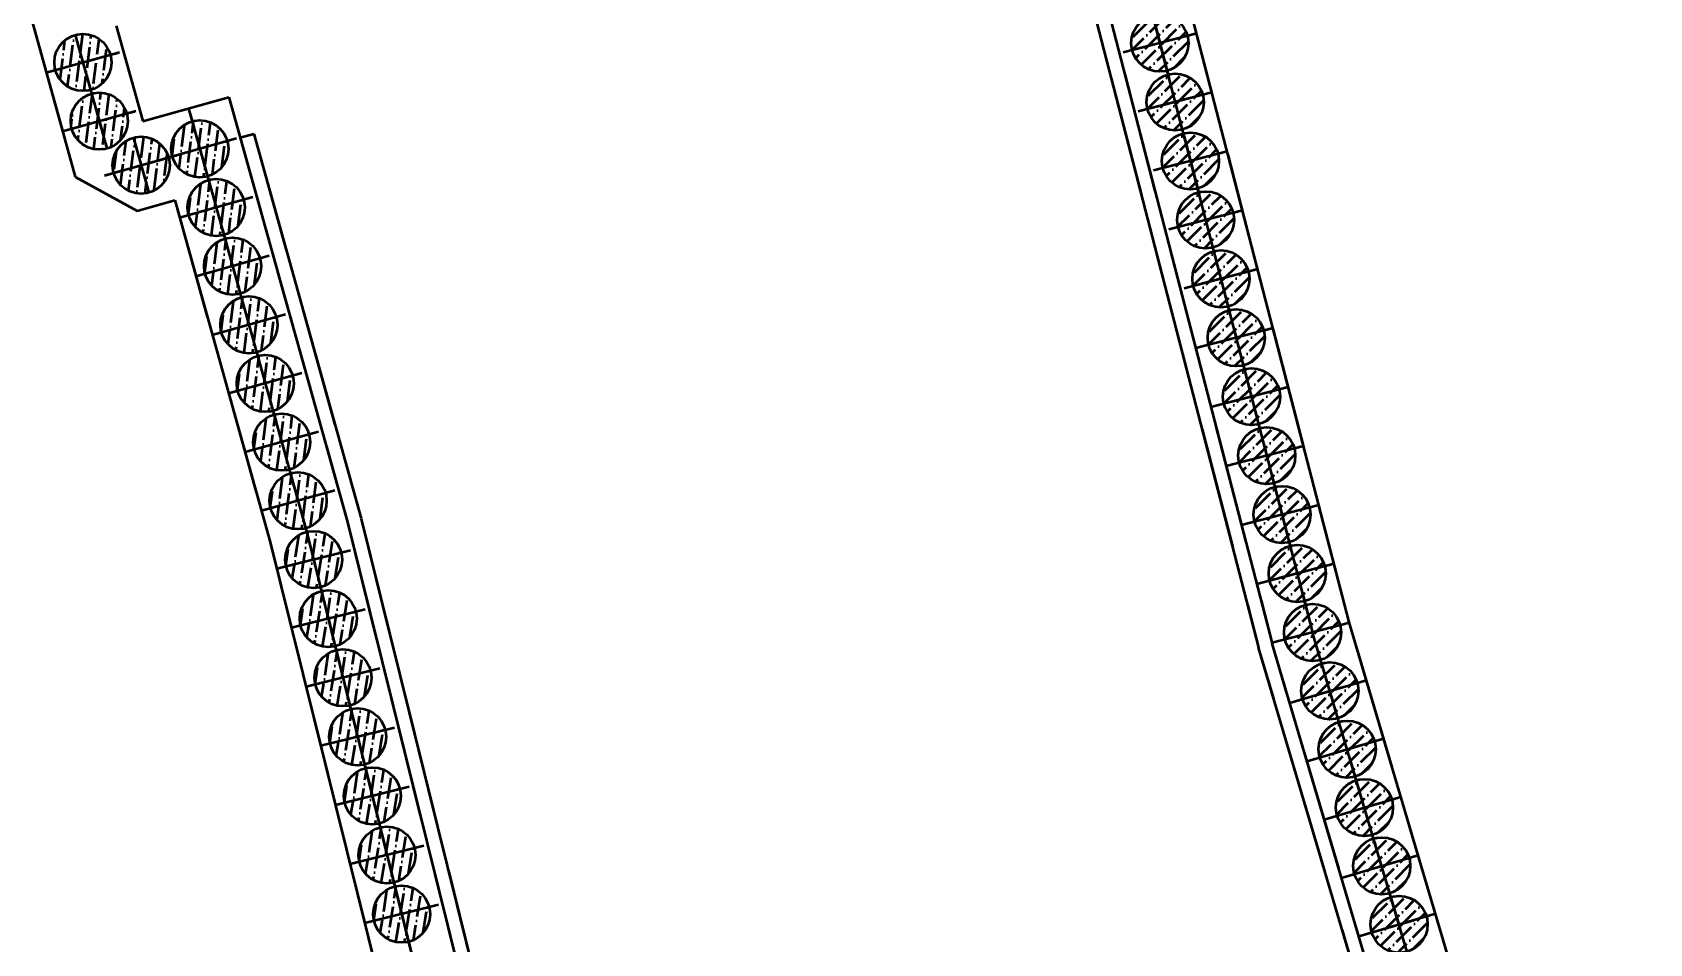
# Model space of a CAD drawing. Extents: x 9773 to 10136, y 10676 to 11757.
# Drawn here: x 10068.9 to 10111.39, y 10772.72 to 10796.67 of the extents above; entities that cross this region are included whole.
import ezdxf

# ---------------------------------------------------------------- set-up
doc = ezdxf.new("R2010")
doc.units = 0
for name, pattern in [('CONTI', [0]), ('DASHDOT', [1, 0.5, -0.25, 0, -0.25]), ('HIDDEN2', [4.7625, 3.175, -1.5875])]:
    doc.linetypes.add(name, pattern=pattern)
for name, color, linetype, lineweight in [('HATCH', 8, 'Continuous', 0), ('OSI', 3, 'DASHDOT', 9), ('SIZE', 142, 'Continuous', 9), ('ПС', 5, 'Continuous', 40)]:
    doc.layers.add(name, color=color, linetype=linetype, lineweight=lineweight)
doc.layers.add('HIDDEN', color=6, linetype='HIDDEN2')
doc.layers.add('PILE_HID', color=40, linetype='CONTI')
pattern_1 = [(82.7555354, (9001.10785, -4100.81545), (-0.171429573, 0.413859086), [0.555625, -0.111125, 0, -0.111125])]
pattern_2 = [(82.7555354, (9001.15791, -4100.99528), (-0.171429573, 0.413859086), [0.555625, -0.111125, 0, -0.111125])]
pattern_3 = [(82.7555354, (0.43008, -1.54111), (-0.171429573, 0.413859086), [0.555625, -0.111125, 0, -0.111125])]
pattern_4 = [(82.7555354, (0.86015, -3.08223), (-0.171429573, 0.413859086), [0.555625, -0.111125, 0, -0.111125])]
pattern_5 = [(82.7555354, (1.29023, -4.62334), (-0.171429573, 0.413859086), [0.555625, -0.111125, 0, -0.111125])]
pattern_6 = [(82.7555354, (1.7203, -6.16446), (-0.171429573, 0.413859086), [0.555625, -0.111125, 0, -0.111125])]
pattern_7 = [(82.7555354, (2.15038, -7.70557), (-0.171429573, 0.413859086), [0.555625, -0.111125, 0, -0.111125])]
pattern_8 = [(82.7555354, (2.58046, -9.24669), (-0.171429573, 0.413859086), [0.555625, -0.111125, 0, -0.111125])]
pattern_9 = [(81.1015422, (-304.35554, 284.4558), (-0.1594126778, 0.418634733), [0.555625, -0.111125, 0, -0.111125])]
pattern_10 = [(81.1015422, (-303.97012, 282.9029), (-0.1594126778, 0.418634733), [0.555625, -0.111125, 0, -0.111125])]
pattern_11 = [(81.1015422, (-303.5847, 281.35002), (-0.1594126778, 0.418634733), [0.555625, -0.111125, 0, -0.111125])]
pattern_12 = [(81.1015422, (-303.1993, 279.79714), (-0.1594126778, 0.418634733), [0.555625, -0.111125, 0, -0.111125])]
pattern_13 = [(81.1015422, (-302.81388, 278.24425), (-0.1594126778, 0.418634733), [0.555625, -0.111125, 0, -0.111125])]
pattern_14 = [(81.1015422, (-302.42846, 276.69136), (-0.1594126778, 0.418634733), [0.555625, -0.111125, 0, -0.111125])]
pattern_15 = [(81.1015422, (-302.04305, 275.13848), (-0.1594126778, 0.418634733), [0.555625, -0.111125, 0, -0.111125])]
pattern_16 = [(45, (119.37263, -325.2922), (0.1178658616, 0.4321748258), [0.555625, -0.111125, 0, -0.111125])]
pattern_17 = [(45, (118.97148, -323.7433), (0.1178658616, 0.4321748258), [0.555625, -0.111125, 0, -0.111125])]
pattern_18 = [(45, (118.57033, -322.1944), (0.1178658616, 0.4321748258), [0.555625, -0.111125, 0, -0.111125])]
pattern_19 = [(45, (118.16919, -320.6455), (0.1178658616, 0.4321748258), [0.555625, -0.111125, 0, -0.111125])]
pattern_20 = [(45, (117.76804, -319.0966), (0.1178658616, 0.4321748258), [0.555625, -0.111125, 0, -0.111125])]
pattern_21 = [(45, (119.77378, -326.84109), (0.1178658616, 0.4321748258), [0.555625, -0.111125, 0, -0.111125])]
pattern_22 = [(45, (120.17493, -328.38998), (0.1178658616, 0.4321748258), [0.555625, -0.111125, 0, -0.111125])]
pattern_23 = [(45, (120.57608, -329.93888), (0.1178658616, 0.4321748258), [0.555625, -0.111125, 0, -0.111125])]
pattern_24 = [(45, (120.97723, -331.48777), (0.1178658616, 0.4321748258), [0.555625, -0.111125, 0, -0.111125])]
pattern_25 = [(45, (121.37838, -333.03667), (0.1178658616, 0.4321748258), [0.555625, -0.111125, 0, -0.111125])]
pattern_26 = [(45, (121.77953, -334.58557), (0.1178658616, 0.4321748258), [0.555625, -0.111125, 0, -0.111125])]
pattern_27 = [(45, (122.23405, -336.1196), (0.1178658616, 0.4321748258), [0.555625, -0.111125, 0, -0.111125])]
pattern_28 = [(45, (122.68858, -337.65369), (0.1178658616, 0.4321748258), [0.555625, -0.111125, 0, -0.111125])]
pattern_29 = [(45, (123.14312, -339.18777), (0.1178658616, 0.4321748258), [0.555625, -0.111125, 0, -0.111125])]
pattern_30 = [(45, (123.59765, -340.72185), (0.1178658616, 0.4321748258), [0.555625, -0.111125, 0, -0.111125])]
pattern_31 = [(45, (124.05219, -342.25592), (0.1178658616, 0.4321748258), [0.555625, -0.111125, 0, -0.111125])]

# ---------------------------------------------------------------- blocks, each defined once
blk = doc.blocks.new('45245242')
at = {"layer": 'HATCH', "lineweight": 50}
h = blk.add_hatch(dxfattribs=at)
h.set_pattern_fill('ANSI36', color=5, scale=0.07)
h.set_pattern_definition(pattern_20)
h.paths.add_polyline_path([(10098.244, 10797.087, 0.306578), (10097.773, 10796.391, 0.095507), (10097.827, 10796.112), (10098.523, 10796.391)])
h.paths.add_polyline_path([(10098.244, 10797.087), (10098.523, 10796.391), (10099.219, 10796.67, 0.414214)])
h.paths.add_polyline_path([(10099.273, 10796.391, 0.095507), (10099.219, 10796.67), (10098.523, 10796.391), (10098.802, 10795.695, 0.306578)])
h.paths.add_polyline_path([(10098.523, 10796.391), (10097.827, 10796.112, 0.414214), (10098.802, 10795.695)])
h = blk.add_hatch(dxfattribs=at)
h.set_pattern_fill('ANSI36', color=5, scale=0.07, angle=37.7555)
h.set_pattern_definition(pattern_2)
h.paths.add_polyline_path([(10070.032, 10796.607, 0.306578), (10069.484, 10795.97, 0.095507), (10069.505, 10795.687), (10070.229, 10795.883)])
h.paths.add_polyline_path([(10070.032, 10796.607), (10070.229, 10795.883), (10070.952, 10796.08, 0.414214)])
h.paths.add_polyline_path([(10070.974, 10795.797, 0.095507), (10070.952, 10796.08), (10070.229, 10795.883), (10070.425, 10795.16, 0.306578)])
h.paths.add_polyline_path([(10070.229, 10795.883), (10069.505, 10795.687, 0.414214), (10070.425, 10795.16)])
h = blk.add_hatch(dxfattribs=at)
h.set_pattern_fill('ANSI36', color=5, scale=0.07)
h.set_pattern_definition(pattern_19)
h.paths.add_polyline_path([(10098.645, 10795.538, 0.306578), (10098.174, 10794.842, 0.095507), (10098.228, 10794.563), (10098.924, 10794.842)])
h.paths.add_polyline_path([(10098.645, 10795.538), (10098.924, 10794.842), (10099.62, 10795.121, 0.414214)])
h.paths.add_polyline_path([(10099.674, 10794.842, 0.095507), (10099.62, 10795.121), (10098.924, 10794.842), (10099.203, 10794.146, 0.306578)])
h.paths.add_polyline_path([(10098.924, 10794.842), (10098.228, 10794.563, 0.414214), (10099.203, 10794.146)])
h = blk.add_hatch(dxfattribs=at)
h.set_pattern_fill('ANSI36', color=5, scale=0.07, angle=37.7555)
h.set_pattern_definition(pattern_2)
h.paths.add_polyline_path([(10070.461, 10795.066, 0.306578), (10069.913, 10794.428, 0.095507), (10069.934, 10794.145), (10070.658, 10794.342)])
h.paths.add_polyline_path([(10070.461, 10795.066), (10070.658, 10794.342), (10071.382, 10794.539, 0.414214)])
h.paths.add_polyline_path([(10071.403, 10794.256, 0.095507), (10071.382, 10794.539), (10070.658, 10794.342), (10070.855, 10793.618, 0.306578)])
h.paths.add_polyline_path([(10070.658, 10794.342), (10069.934, 10794.145, 0.414214), (10070.855, 10793.618)])
h = blk.add_hatch(dxfattribs=at)
h.set_pattern_fill('ANSI36', color=5, scale=0.07, angle=37.7555354)
edge = h.paths.add_edge_path()
edge.add_arc((10073.301, 10793.611), 0.75, 0, 360)
h = blk.add_hatch(dxfattribs=at)
h.set_pattern_fill('ANSI36', color=5, scale=0.07, angle=37.7555)
h.set_pattern_definition([(82.7555354, (9001.10785, -4100.81545), (-0.171429573, 0.413859086), [0.555625, -0.111125, 0, -0.111125])])
h.paths.add_polyline_path([(10071.563, 10793.905, 0.306578), (10071.014, 10793.268, 0.095507), (10071.036, 10792.985), (10071.759, 10793.182)])
h.paths.add_polyline_path([(10071.563, 10793.905), (10071.759, 10793.182), (10072.483, 10793.378, 0.414214)])
h.paths.add_polyline_path([(10072.504, 10793.095, 0.095507), (10072.483, 10793.378), (10071.759, 10793.182), (10071.956, 10792.458, 0.306578)])
h.paths.add_polyline_path([(10071.759, 10793.182), (10071.036, 10792.985, 0.414214), (10071.956, 10792.458)])
h = blk.add_hatch(dxfattribs=at)
h.set_pattern_fill('ANSI36', color=5, scale=0.07, angle=37.7555)
h.set_pattern_definition(pattern_1)
h.paths.add_polyline_path([(10071.563, 10793.905, 0.306578), (10071.014, 10793.268, 0.095507), (10071.036, 10792.985), (10071.759, 10793.182)])
h.paths.add_polyline_path([(10071.563, 10793.905), (10071.759, 10793.182), (10072.483, 10793.378, 0.414214)])
h.paths.add_polyline_path([(10072.504, 10793.095, 0.095507), (10072.483, 10793.378), (10071.759, 10793.182), (10071.956, 10792.458, 0.306578)])
h.paths.add_polyline_path([(10071.759, 10793.182), (10071.036, 10792.985, 0.414214), (10071.956, 10792.458)])
h = blk.add_hatch(dxfattribs=at)
h.set_pattern_fill('ANSI36', color=5, scale=0.07)
h.set_pattern_definition(pattern_18)
h.paths.add_polyline_path([(10099.047, 10793.989, 0.306578), (10098.575, 10793.293, 0.095507), (10098.629, 10793.014), (10099.325, 10793.293)])
h.paths.add_polyline_path([(10099.047, 10793.989), (10099.325, 10793.293), (10100.022, 10793.572, 0.414214)])
h.paths.add_polyline_path([(10100.075, 10793.293, 0.095507), (10100.022, 10793.572), (10099.325, 10793.293), (10099.604, 10792.597, 0.306578)])
h.paths.add_polyline_path([(10099.325, 10793.293), (10098.629, 10793.014, 0.414214), (10099.604, 10792.597)])
h = blk.add_hatch(dxfattribs=at)
h.set_pattern_fill('ANSI36', color=5, scale=0.07, angle=37.7555)
h.set_pattern_definition(pattern_3)
edge = h.paths.add_edge_path()
edge.add_arc((10073.731, 10792.07), 0.75, 0, 360)
h = blk.add_hatch(dxfattribs=at)
h.set_pattern_fill('ANSI36', color=5, scale=0.07)
h.set_pattern_definition(pattern_17)
h.paths.add_polyline_path([(10099.448, 10792.44, 0.306578), (10098.976, 10791.744, 0.095507), (10099.03, 10791.465), (10099.726, 10791.744)])
h.paths.add_polyline_path([(10099.448, 10792.44), (10099.726, 10791.744), (10100.423, 10792.023, 0.414214)])
h.paths.add_polyline_path([(10100.476, 10791.744, 0.095507), (10100.423, 10792.023), (10099.726, 10791.744), (10100.005, 10791.048, 0.306578)])
h.paths.add_polyline_path([(10099.726, 10791.744), (10099.03, 10791.465, 0.414214), (10100.005, 10791.048)])
h = blk.add_hatch(dxfattribs=at)
h.set_pattern_fill('ANSI36', color=5, scale=0.07, angle=37.7555)
h.set_pattern_definition(pattern_4)
edge = h.paths.add_edge_path()
edge.add_arc((10074.161, 10790.528), 0.75, 0, 360)
h = blk.add_hatch(dxfattribs=at)
h.set_pattern_fill('ANSI36', color=5, scale=0.07)
h.set_pattern_definition(pattern_16)
h.paths.add_polyline_path([(10099.849, 10790.892, 0.306578), (10099.378, 10790.195, 0.095507), (10099.431, 10789.917), (10100.128, 10790.195)])
h.paths.add_polyline_path([(10099.849, 10790.892), (10100.128, 10790.195), (10100.824, 10790.474, 0.414214)])
h.paths.add_polyline_path([(10100.878, 10790.195, 0.095507), (10100.824, 10790.474), (10100.128, 10790.195), (10100.406, 10789.499, 0.306578)])
h.paths.add_polyline_path([(10100.128, 10790.195), (10099.431, 10789.917, 0.414214), (10100.406, 10789.499)])
h = blk.add_hatch(dxfattribs=at)
h.set_pattern_fill('ANSI36', color=5, scale=0.07, angle=37.7555)
h.set_pattern_definition(pattern_5)
edge = h.paths.add_edge_path()
edge.add_arc((10074.591, 10788.987), 0.75, 0, 360)
h = blk.add_hatch(dxfattribs=at)
h.set_pattern_fill('ANSI36', color=5, scale=0.07)
h.set_pattern_definition(pattern_21)
h.paths.add_polyline_path([(10100.25, 10789.343, 0.306578), (10099.779, 10788.646, 0.095507), (10099.833, 10788.368), (10100.529, 10788.646)])
h.paths.add_polyline_path([(10100.25, 10789.343), (10100.529, 10788.646), (10101.225, 10788.925, 0.414214)])
h.paths.add_polyline_path([(10101.279, 10788.646, 0.095507), (10101.225, 10788.925), (10100.529, 10788.646), (10100.808, 10787.95, 0.306578)])
h.paths.add_polyline_path([(10100.529, 10788.646), (10099.833, 10788.368, 0.414214), (10100.808, 10787.95)])
h = blk.add_hatch(dxfattribs=at)
h.set_pattern_fill('ANSI36', color=5, scale=0.07, angle=37.7555)
h.set_pattern_definition(pattern_6)
edge = h.paths.add_edge_path()
edge.add_arc((10075.021, 10787.446), 0.75, 0, 360)
h = blk.add_hatch(dxfattribs=at)
h.set_pattern_fill('ANSI36', color=5, scale=0.07)
h.set_pattern_definition(pattern_22)
h.paths.add_polyline_path([(10100.651, 10787.794, 0.306578), (10100.18, 10787.098, 0.095507), (10100.234, 10786.819), (10100.93, 10787.098)])
h.paths.add_polyline_path([(10100.651, 10787.794), (10100.93, 10787.098), (10101.626, 10787.376, 0.414214)])
h.paths.add_polyline_path([(10101.68, 10787.098, 0.095507), (10101.626, 10787.376), (10100.93, 10787.098), (10101.209, 10786.401, 0.306578)])
h.paths.add_polyline_path([(10100.93, 10787.098), (10100.234, 10786.819, 0.414214), (10101.209, 10786.401)])
h = blk.add_hatch(dxfattribs=at)
h.set_pattern_fill('ANSI36', color=5, scale=0.07, angle=37.7555)
h.set_pattern_definition(pattern_7)
edge = h.paths.add_edge_path()
edge.add_arc((10075.451, 10785.905), 0.75, 0, 360)
h = blk.add_hatch(dxfattribs=at)
h.set_pattern_fill('ANSI36', color=5, scale=0.07)
h.set_pattern_definition(pattern_23)
h.paths.add_polyline_path([(10101.052, 10786.245, 0.306578), (10100.581, 10785.549, 0.095507), (10100.635, 10785.27), (10101.331, 10785.549)])
h.paths.add_polyline_path([(10101.052, 10786.245), (10101.331, 10785.549), (10102.027, 10785.827, 0.414214)])
h.paths.add_polyline_path([(10102.081, 10785.549, 0.095507), (10102.027, 10785.827), (10101.331, 10785.549), (10101.61, 10784.852, 0.306578)])
h.paths.add_polyline_path([(10101.331, 10785.549), (10100.635, 10785.27, 0.414214), (10101.61, 10784.852)])
h = blk.add_hatch(dxfattribs=at)
h.set_pattern_fill('ANSI36', color=5, scale=0.07, angle=37.7555)
h.set_pattern_definition(pattern_8)
edge = h.paths.add_edge_path()
edge.add_arc((10075.881, 10784.364), 0.75, 0, 360)
h = blk.add_hatch(dxfattribs=at)
h.set_pattern_fill('ANSI36', color=5, scale=0.07)
h.set_pattern_definition(pattern_24)
h.paths.add_polyline_path([(10101.453, 10784.696, 0.306578), (10100.982, 10784, 0.095507), (10101.036, 10783.721), (10101.732, 10784)])
h.paths.add_polyline_path([(10101.453, 10784.696), (10101.732, 10784), (10102.428, 10784.279, 0.414214)])
h.paths.add_polyline_path([(10102.482, 10784, 0.095507), (10102.428, 10784.279), (10101.732, 10784), (10102.011, 10783.303, 0.306578)])
h.paths.add_polyline_path([(10101.732, 10784), (10101.036, 10783.721, 0.414214), (10102.011, 10783.303)])
h = blk.add_hatch(dxfattribs=at)
h.set_pattern_fill('ANSI36', color=5, scale=0.07, angle=36.1015)
h.set_pattern_definition(pattern_9)
edge = h.paths.add_edge_path()
edge.add_arc((10076.291, 10782.818), 0.75, 0, 360)
h = blk.add_hatch(dxfattribs=at)
h.set_pattern_fill('ANSI36', color=5, scale=0.07)
h.set_pattern_definition(pattern_25)
h.paths.add_polyline_path([(10101.855, 10783.147, 0.306578), (10101.383, 10782.451, 0.095507), (10101.437, 10782.172), (10102.133, 10782.451)])
h.paths.add_polyline_path([(10101.855, 10783.147), (10102.133, 10782.451), (10102.83, 10782.73, 0.414214)])
h.paths.add_polyline_path([(10102.883, 10782.451, 0.095507), (10102.83, 10782.73), (10102.133, 10782.451), (10102.412, 10781.755, 0.306578)])
h.paths.add_polyline_path([(10102.133, 10782.451), (10101.437, 10782.172, 0.414214), (10102.412, 10781.755)])
h = blk.add_hatch(dxfattribs=at)
h.set_pattern_fill('ANSI36', color=5, scale=0.07, angle=36.1015)
h.set_pattern_definition(pattern_10)
edge = h.paths.add_edge_path()
edge.add_arc((10076.676, 10781.265), 0.75, 0, 360)
h = blk.add_hatch(dxfattribs=at)
h.set_pattern_fill('ANSI36', color=5, scale=0.07)
h.set_pattern_definition(pattern_26)
h.paths.add_polyline_path([(10102.256, 10781.598, 0.306578), (10101.785, 10780.902, 0.095507), (10101.838, 10780.623), (10102.535, 10780.902)])
h.paths.add_polyline_path([(10102.256, 10781.598), (10102.535, 10780.902), (10103.231, 10781.181, 0.414214)])
h.paths.add_polyline_path([(10103.285, 10780.902, 0.095507), (10103.231, 10781.181), (10102.535, 10780.902), (10102.813, 10780.206, 0.306578)])
h.paths.add_polyline_path([(10102.535, 10780.902), (10101.838, 10780.623, 0.414214), (10102.813, 10780.206)])
h = blk.add_hatch(dxfattribs=at)
h.set_pattern_fill('ANSI36', color=5, scale=0.07, angle=36.1015)
h.set_pattern_definition(pattern_11)
edge = h.paths.add_edge_path()
edge.add_arc((10077.062, 10779.712), 0.75, 0, 360)
h = blk.add_hatch(dxfattribs=at)
h.set_pattern_fill('ANSI36', color=5, scale=0.07)
h.set_pattern_definition(pattern_27)
h.paths.add_polyline_path([(10102.71, 10780.064, 0.306578), (10102.239, 10779.368, 0.095507), (10102.293, 10779.089), (10102.989, 10779.368)])
h.paths.add_polyline_path([(10102.71, 10780.064), (10102.989, 10779.368), (10103.685, 10779.647, 0.414214)])
h.paths.add_polyline_path([(10103.739, 10779.368, 0.095507), (10103.685, 10779.647), (10102.989, 10779.368), (10103.268, 10778.672, 0.306578)])
h.paths.add_polyline_path([(10102.989, 10779.368), (10102.293, 10779.089, 0.414214), (10103.268, 10778.672)])
h = blk.add_hatch(dxfattribs=at)
h.set_pattern_fill('ANSI36', color=5, scale=0.07, angle=36.1015)
h.set_pattern_definition(pattern_12)
edge = h.paths.add_edge_path()
edge.add_arc((10077.447, 10778.159), 0.75, 0, 360)
h = blk.add_hatch(dxfattribs=at)
h.set_pattern_fill('ANSI36', color=5, scale=0.07)
h.set_pattern_definition(pattern_28)
h.paths.add_polyline_path([(10103.165, 10778.53, 0.306578), (10102.694, 10777.834, 0.095507), (10102.747, 10777.555), (10103.444, 10777.834)])
h.paths.add_polyline_path([(10103.165, 10778.53), (10103.444, 10777.834), (10104.14, 10778.113, 0.414214)])
h.paths.add_polyline_path([(10104.194, 10777.834, 0.095507), (10104.14, 10778.113), (10103.444, 10777.834), (10103.722, 10777.138, 0.306578)])
h.paths.add_polyline_path([(10103.444, 10777.834), (10102.747, 10777.555, 0.414214), (10103.722, 10777.138)])
h = blk.add_hatch(dxfattribs=at)
h.set_pattern_fill('ANSI36', color=5, scale=0.07, angle=36.1015)
h.set_pattern_definition(pattern_13)
edge = h.paths.add_edge_path()
edge.add_arc((10077.833, 10776.606), 0.75, 0, 360)
h = blk.add_hatch(dxfattribs=at)
h.set_pattern_fill('ANSI36', color=5, scale=0.07)
h.set_pattern_definition(pattern_29)
h.paths.add_polyline_path([(10103.619, 10776.996, 0.306578), (10103.148, 10776.3, 0.095507), (10103.202, 10776.021), (10103.898, 10776.3)])
h.paths.add_polyline_path([(10103.619, 10776.996), (10103.898, 10776.3), (10104.594, 10776.579, 0.414214)])
h.paths.add_polyline_path([(10104.648, 10776.3, 0.095507), (10104.594, 10776.579), (10103.898, 10776.3), (10104.177, 10775.603, 0.306578)])
h.paths.add_polyline_path([(10103.898, 10776.3), (10103.202, 10776.021, 0.414214), (10104.177, 10775.603)])
h = blk.add_hatch(dxfattribs=at)
h.set_pattern_fill('ANSI36', color=5, scale=0.07, angle=36.1015)
h.set_pattern_definition(pattern_14)
edge = h.paths.add_edge_path()
edge.add_arc((10078.218, 10775.053), 0.75, 0, 360)
h = blk.add_hatch(dxfattribs=at)
h.set_pattern_fill('ANSI36', color=5, scale=0.07)
h.set_pattern_definition(pattern_30)
h.paths.add_polyline_path([(10104.074, 10775.462, 0.306578), (10103.603, 10774.766, 0.095507), (10103.656, 10774.487), (10104.353, 10774.766)])
h.paths.add_polyline_path([(10104.074, 10775.462), (10104.353, 10774.766), (10105.049, 10775.044, 0.414214)])
h.paths.add_polyline_path([(10105.103, 10774.766, 0.095507), (10105.049, 10775.044), (10104.353, 10774.766), (10104.631, 10774.069, 0.306578)])
h.paths.add_polyline_path([(10104.353, 10774.766), (10103.656, 10774.487, 0.414214), (10104.631, 10774.069)])
h = blk.add_hatch(dxfattribs=at)
h.set_pattern_fill('ANSI36', color=5, scale=0.07, angle=36.1015)
h.set_pattern_definition(pattern_15)
edge = h.paths.add_edge_path()
edge.add_arc((10078.603, 10773.5), 0.75, 0, 360)
h = blk.add_hatch(dxfattribs=at)
h.set_pattern_fill('ANSI36', color=5, scale=0.07)
h.set_pattern_definition(pattern_31)
h.paths.add_polyline_path([(10104.528, 10773.928, 0.306578), (10104.057, 10773.232, 0.095507), (10104.111, 10772.953), (10104.807, 10773.232)])
h.paths.add_polyline_path([(10104.528, 10773.928), (10104.807, 10773.232), (10105.503, 10773.51, 0.414214)])
h.paths.add_polyline_path([(10105.557, 10773.232, 0.095507), (10105.503, 10773.51), (10104.807, 10773.232), (10105.086, 10772.535, 0.306578)])
h.paths.add_polyline_path([(10104.807, 10773.232), (10104.111, 10772.953, 0.414214), (10105.086, 10772.535)])
at = {"layer": 'HIDDEN', "color": 5, "lineweight": 50}
for p, q in [((10103.498, 10781.169), (10087.683, 10842.233)), ((10085.304, 10841.57), (10101.118, 10780.509)), ((10085.659, 10841.674), (10101.474, 10780.608)), ((10068.901, 10796.925), (10070.029, 10792.88)), ((10071.104, 10796.84), (10071.801, 10794.335)), ((10071.801, 10794.335), (10074.066, 10794.966)), ((10074.066, 10794.966), (10077.181, 10783.799)), ((10074.362, 10793.906), (10074.718, 10794.005)), ((10074.718, 10794.005), (10077.538, 10783.898)), ((10070.029, 10792.88), (10071.659, 10791.985)), ((10071.659, 10791.985), (10072.642, 10792.259)), ((10072.642, 10792.259), (10075.147, 10783.279)), ((10077.181, 10783.799), (10085.279, 10751.17)), ((10077.54, 10783.888), (10085.638, 10751.259)), ((10075.147, 10783.279), (10083.258, 10750.596)), ((10111.391, 10754.531), (10103.498, 10781.169)), ((10109.988, 10751.873), (10101.474, 10780.608)), ((10109.633, 10751.768), (10101.118, 10780.509))]:
    blk.add_line(p, q, dxfattribs=at)
at = {"layer": 'OSI', "color": 5, "lineweight": 50, "ltscale": 3}
for p, q in [((10086.723, 10841.951), (10102.535, 10780.902)), ((10099.491, 10796.642), (10097.555, 10796.14)), ((10099.491, 10796.642), (10097.555, 10796.14)), ((10099.892, 10795.093), (10097.956, 10794.591)), ((10100.293, 10793.544), (10098.357, 10793.042)), ((10100.695, 10791.995), (10098.758, 10791.493)), ((10101.096, 10790.446), (10099.16, 10789.945)), ((10101.497, 10788.897), (10099.465, 10788.371)), ((10101.898, 10787.348), (10099.866, 10786.822)), ((10102.299, 10785.799), (10100.267, 10785.273)), ((10102.7, 10784.25), (10100.668, 10783.724)), ((10103.101, 10782.702), (10101.069, 10782.175)), ((10103.503, 10781.153), (10101.47, 10780.626)), ((10111, 10752.33), (10102.535, 10780.902)), ((10101.934, 10779.055), (10103.948, 10779.652)), ((10102.389, 10777.521), (10104.402, 10778.118)), ((10102.843, 10775.987), (10104.857, 10776.584)), ((10103.298, 10774.453), (10105.311, 10775.05)), ((10103.753, 10772.919), (10105.766, 10773.516))]:
    blk.add_line(p, q, dxfattribs=at)
at = {"layer": 'OSI', "color": 5, "lineweight": 50}
for p, q in [((10070.027, 10796.606), (10070.859, 10793.619)), ((10069.265, 10795.615), (10071.192, 10796.152)), ((10069.694, 10794.074), (10071.621, 10794.61)), ((10073.006, 10794.67), (10073.502, 10792.888)), ((10071.558, 10793.904), (10071.961, 10792.459)), ((10070.796, 10792.913), (10072.723, 10793.45))]:
    blk.add_line(p, q, dxfattribs=at)
at = {"layer": 'OSI', "color": 5, "lineweight": 50, "ltscale": 10}
for p, q in [((10073.1, 10794.333), (10073.502, 10792.888)), ((10071.558, 10793.904), (10071.961, 10792.459)), ((10074.264, 10793.879), (10072.337, 10793.342)), ((10070.796, 10792.913), (10072.723, 10793.45)), ((10074.694, 10792.338), (10072.767, 10791.801)), ((10075.124, 10790.797), (10073.198, 10790.26)), ((10075.554, 10789.256), (10073.628, 10788.719)), ((10075.984, 10787.714), (10074.058, 10787.178)), ((10076.415, 10786.173), (10074.488, 10785.637)), ((10076.845, 10784.632), (10074.918, 10784.096)), ((10077.262, 10783.058), (10075.32, 10782.577)), ((10077.647, 10781.505), (10075.706, 10781.024)), ((10078.032, 10779.952), (10076.091, 10779.471)), ((10078.418, 10778.399), (10076.476, 10777.919)), ((10078.803, 10776.846), (10076.862, 10776.366)), ((10079.189, 10775.293), (10077.247, 10774.813)), ((10079.574, 10773.74), (10077.633, 10773.26))]:
    blk.add_line(p, q, dxfattribs=at)
at = {"layer": 'OSI', "color": 5, "lineweight": 50, "ltscale": 100}
blk.add_lwpolyline([(10073.301, 10793.611), (10076.115, 10783.526), (10084.221, 10750.866), (10095.96, 10713.318)], dxfattribs=at)
at = {"layer": 'OSI', "color": 5, "lineweight": 50}
blk.add_lwpolyline([(10073.301, 10793.611), (10076.115, 10783.526), (10084.221, 10750.866), (10095.96, 10713.318)], dxfattribs=at)
at = {"layer": 'PILE_HID', "color": 5, "lineweight": 50, "ltscale": 100}
for centre in [(10098.523, 10796.391), (10098.924, 10794.842), (10073.301, 10793.611), (10071.759, 10793.182), (10099.325, 10793.293), (10073.731, 10792.07), (10099.726, 10791.744), (10074.161, 10790.528), (10100.128, 10790.195), (10074.591, 10788.987), (10100.529, 10788.646), (10075.021, 10787.446), (10100.93, 10787.098), (10075.451, 10785.905), (10101.331, 10785.549), (10075.881, 10784.364), (10101.732, 10784), (10076.291, 10782.818), (10102.133, 10782.451), (10076.676, 10781.265), (10102.535, 10780.902), (10077.062, 10779.712), (10102.989, 10779.368), (10077.447, 10778.159), (10103.444, 10777.834), (10077.833, 10776.606), (10103.898, 10776.3), (10078.218, 10775.053), (10104.353, 10774.766), (10078.603, 10773.5), (10104.807, 10773.232)]:
    blk.add_circle(centre, 0.75, dxfattribs=at)
at = {"layer": 'PILE_HID', "color": 5, "lineweight": 50}
for centre in [(10070.229, 10795.883), (10070.658, 10794.342), (10071.759, 10793.182)]:
    blk.add_circle(centre, 0.75, dxfattribs=at)

msp = doc.modelspace()

# ---------------------------------------------------------------- hatches: boundary and pattern name
at = {"layer": 'ПС', "lineweight": 50}
h = msp.add_hatch(dxfattribs=at)
h.set_pattern_fill('ANSI36', color=5, scale=0.07)
h.set_pattern_definition(pattern_20)
h.paths.add_polyline_path([(10098.244, 10797.087, 0.306578), (10097.773, 10796.391, 0.095507), (10097.827, 10796.112), (10098.523, 10796.391)])
h.paths.add_polyline_path([(10098.244, 10797.087), (10098.523, 10796.391), (10099.219, 10796.67, 0.414214)])
h.paths.add_polyline_path([(10099.273, 10796.391, 0.095507), (10099.219, 10796.67), (10098.523, 10796.391), (10098.802, 10795.695, 0.306578)])
h.paths.add_polyline_path([(10098.523, 10796.391), (10097.827, 10796.112, 0.414214), (10098.802, 10795.695)])
h = msp.add_hatch(dxfattribs=at)
h.set_pattern_fill('ANSI36', color=5, scale=0.07, angle=37.7555)
h.set_pattern_definition(pattern_2)
h.paths.add_polyline_path([(10070.032, 10796.607, 0.306578), (10069.484, 10795.97, 0.095507), (10069.505, 10795.687), (10070.229, 10795.883)])
h.paths.add_polyline_path([(10070.032, 10796.607), (10070.229, 10795.883), (10070.952, 10796.08, 0.414214)])
h.paths.add_polyline_path([(10070.974, 10795.797, 0.095507), (10070.952, 10796.08), (10070.229, 10795.883), (10070.425, 10795.16, 0.306578)])
h.paths.add_polyline_path([(10070.229, 10795.883), (10069.505, 10795.687, 0.414214), (10070.425, 10795.16)])
h = msp.add_hatch(dxfattribs=at)
h.set_pattern_fill('ANSI36', color=5, scale=0.07)
h.set_pattern_definition(pattern_19)
h.paths.add_polyline_path([(10098.645, 10795.538, 0.306578), (10098.174, 10794.842, 0.095507), (10098.228, 10794.563), (10098.924, 10794.842)])
h.paths.add_polyline_path([(10098.645, 10795.538), (10098.924, 10794.842), (10099.62, 10795.121, 0.414214)])
h.paths.add_polyline_path([(10099.674, 10794.842, 0.095507), (10099.62, 10795.121), (10098.924, 10794.842), (10099.203, 10794.146, 0.306578)])
h.paths.add_polyline_path([(10098.924, 10794.842), (10098.228, 10794.563, 0.414214), (10099.203, 10794.146)])
h = msp.add_hatch(dxfattribs=at)
h.set_pattern_fill('ANSI36', color=5, scale=0.07, angle=37.7555)
h.set_pattern_definition(pattern_2)
h.paths.add_polyline_path([(10070.461, 10795.066, 0.306578), (10069.913, 10794.428, 0.095507), (10069.934, 10794.145), (10070.658, 10794.342)])
h.paths.add_polyline_path([(10070.461, 10795.066), (10070.658, 10794.342), (10071.382, 10794.539, 0.414214)])
h.paths.add_polyline_path([(10071.403, 10794.256, 0.095507), (10071.382, 10794.539), (10070.658, 10794.342), (10070.855, 10793.618, 0.306578)])
h.paths.add_polyline_path([(10070.658, 10794.342), (10069.934, 10794.145, 0.414214), (10070.855, 10793.618)])
h = msp.add_hatch(dxfattribs=at)
h.set_pattern_fill('ANSI36', color=5, scale=0.07, angle=37.7555354)
edge = h.paths.add_edge_path()
edge.add_arc((10073.301, 10793.611), 0.75, 0, 360)
h = msp.add_hatch(dxfattribs=at)
h.set_pattern_fill('ANSI36', color=5, scale=0.07, angle=37.7555)
h.set_pattern_definition([(82.7555354, (9001.10785, -4100.81545), (-0.171429573, 0.413859086), [0.555625, -0.111125, 0, -0.111125])])
h.paths.add_polyline_path([(10071.563, 10793.905, 0.306578), (10071.014, 10793.268, 0.095507), (10071.036, 10792.985), (10071.759, 10793.182)])
h.paths.add_polyline_path([(10071.563, 10793.905), (10071.759, 10793.182), (10072.483, 10793.378, 0.414214)])
h.paths.add_polyline_path([(10072.504, 10793.095, 0.095507), (10072.483, 10793.378), (10071.759, 10793.182), (10071.956, 10792.458, 0.306578)])
h.paths.add_polyline_path([(10071.759, 10793.182), (10071.036, 10792.985, 0.414214), (10071.956, 10792.458)])
h = msp.add_hatch(dxfattribs=at)
h.set_pattern_fill('ANSI36', color=5, scale=0.07, angle=37.7555)
h.set_pattern_definition(pattern_1)
h.paths.add_polyline_path([(10071.563, 10793.905, 0.306578), (10071.014, 10793.268, 0.095507), (10071.036, 10792.985), (10071.759, 10793.182)])
h.paths.add_polyline_path([(10071.563, 10793.905), (10071.759, 10793.182), (10072.483, 10793.378, 0.414214)])
h.paths.add_polyline_path([(10072.504, 10793.095, 0.095507), (10072.483, 10793.378), (10071.759, 10793.182), (10071.956, 10792.458, 0.306578)])
h.paths.add_polyline_path([(10071.759, 10793.182), (10071.036, 10792.985, 0.414214), (10071.956, 10792.458)])
h = msp.add_hatch(dxfattribs=at)
h.set_pattern_fill('ANSI36', color=5, scale=0.07)
h.set_pattern_definition(pattern_18)
h.paths.add_polyline_path([(10099.047, 10793.989, 0.306578), (10098.575, 10793.293, 0.095507), (10098.629, 10793.014), (10099.325, 10793.293)])
h.paths.add_polyline_path([(10099.047, 10793.989), (10099.325, 10793.293), (10100.022, 10793.572, 0.414214)])
h.paths.add_polyline_path([(10100.075, 10793.293, 0.095507), (10100.022, 10793.572), (10099.325, 10793.293), (10099.604, 10792.597, 0.306578)])
h.paths.add_polyline_path([(10099.325, 10793.293), (10098.629, 10793.014, 0.414214), (10099.604, 10792.597)])
h = msp.add_hatch(dxfattribs=at)
h.set_pattern_fill('ANSI36', color=5, scale=0.07, angle=37.7555)
h.set_pattern_definition(pattern_3)
edge = h.paths.add_edge_path()
edge.add_arc((10073.731, 10792.07), 0.75, 0, 360)
h = msp.add_hatch(dxfattribs=at)
h.set_pattern_fill('ANSI36', color=5, scale=0.07)
h.set_pattern_definition(pattern_17)
h.paths.add_polyline_path([(10099.448, 10792.44, 0.306578), (10098.976, 10791.744, 0.095507), (10099.03, 10791.465), (10099.726, 10791.744)])
h.paths.add_polyline_path([(10099.448, 10792.44), (10099.726, 10791.744), (10100.423, 10792.023, 0.414214)])
h.paths.add_polyline_path([(10100.476, 10791.744, 0.095507), (10100.423, 10792.023), (10099.726, 10791.744), (10100.005, 10791.048, 0.306578)])
h.paths.add_polyline_path([(10099.726, 10791.744), (10099.03, 10791.465, 0.414214), (10100.005, 10791.048)])
h = msp.add_hatch(dxfattribs=at)
h.set_pattern_fill('ANSI36', color=5, scale=0.07, angle=37.7555)
h.set_pattern_definition(pattern_4)
edge = h.paths.add_edge_path()
edge.add_arc((10074.161, 10790.528), 0.75, 0, 360)
h = msp.add_hatch(dxfattribs=at)
h.set_pattern_fill('ANSI36', color=5, scale=0.07)
h.set_pattern_definition(pattern_16)
h.paths.add_polyline_path([(10099.849, 10790.892, 0.306578), (10099.378, 10790.195, 0.095507), (10099.431, 10789.917), (10100.128, 10790.195)])
h.paths.add_polyline_path([(10099.849, 10790.892), (10100.128, 10790.195), (10100.824, 10790.474, 0.414214)])
h.paths.add_polyline_path([(10100.878, 10790.195, 0.095507), (10100.824, 10790.474), (10100.128, 10790.195), (10100.406, 10789.499, 0.306578)])
h.paths.add_polyline_path([(10100.128, 10790.195), (10099.431, 10789.917, 0.414214), (10100.406, 10789.499)])
h = msp.add_hatch(dxfattribs=at)
h.set_pattern_fill('ANSI36', color=5, scale=0.07, angle=37.7555)
h.set_pattern_definition(pattern_5)
edge = h.paths.add_edge_path()
edge.add_arc((10074.591, 10788.987), 0.75, 0, 360)
h = msp.add_hatch(dxfattribs=at)
h.set_pattern_fill('ANSI36', color=5, scale=0.07)
h.set_pattern_definition(pattern_21)
h.paths.add_polyline_path([(10100.25, 10789.343, 0.306578), (10099.779, 10788.646, 0.095507), (10099.833, 10788.368), (10100.529, 10788.646)])
h.paths.add_polyline_path([(10100.25, 10789.343), (10100.529, 10788.646), (10101.225, 10788.925, 0.414214)])
h.paths.add_polyline_path([(10101.279, 10788.646, 0.095507), (10101.225, 10788.925), (10100.529, 10788.646), (10100.808, 10787.95, 0.306578)])
h.paths.add_polyline_path([(10100.529, 10788.646), (10099.833, 10788.368, 0.414214), (10100.808, 10787.95)])
h = msp.add_hatch(dxfattribs=at)
h.set_pattern_fill('ANSI36', color=5, scale=0.07, angle=37.7555)
h.set_pattern_definition(pattern_6)
edge = h.paths.add_edge_path()
edge.add_arc((10075.021, 10787.446), 0.75, 0, 360)
h = msp.add_hatch(dxfattribs=at)
h.set_pattern_fill('ANSI36', color=5, scale=0.07)
h.set_pattern_definition(pattern_22)
h.paths.add_polyline_path([(10100.651, 10787.794, 0.306578), (10100.18, 10787.098, 0.095507), (10100.234, 10786.819), (10100.93, 10787.098)])
h.paths.add_polyline_path([(10100.651, 10787.794), (10100.93, 10787.098), (10101.626, 10787.376, 0.414214)])
h.paths.add_polyline_path([(10101.68, 10787.098, 0.095507), (10101.626, 10787.376), (10100.93, 10787.098), (10101.209, 10786.401, 0.306578)])
h.paths.add_polyline_path([(10100.93, 10787.098), (10100.234, 10786.819, 0.414214), (10101.209, 10786.401)])
h = msp.add_hatch(dxfattribs=at)
h.set_pattern_fill('ANSI36', color=5, scale=0.07, angle=37.7555)
h.set_pattern_definition(pattern_7)
edge = h.paths.add_edge_path()
edge.add_arc((10075.451, 10785.905), 0.75, 0, 360)
h = msp.add_hatch(dxfattribs=at)
h.set_pattern_fill('ANSI36', color=5, scale=0.07)
h.set_pattern_definition(pattern_23)
h.paths.add_polyline_path([(10101.052, 10786.245, 0.306578), (10100.581, 10785.549, 0.095507), (10100.635, 10785.27), (10101.331, 10785.549)])
h.paths.add_polyline_path([(10101.052, 10786.245), (10101.331, 10785.549), (10102.027, 10785.827, 0.414214)])
h.paths.add_polyline_path([(10102.081, 10785.549, 0.095507), (10102.027, 10785.827), (10101.331, 10785.549), (10101.61, 10784.852, 0.306578)])
h.paths.add_polyline_path([(10101.331, 10785.549), (10100.635, 10785.27, 0.414214), (10101.61, 10784.852)])
h = msp.add_hatch(dxfattribs=at)
h.set_pattern_fill('ANSI36', color=5, scale=0.07, angle=37.7555)
h.set_pattern_definition(pattern_8)
edge = h.paths.add_edge_path()
edge.add_arc((10075.881, 10784.364), 0.75, 0, 360)
h = msp.add_hatch(dxfattribs=at)
h.set_pattern_fill('ANSI36', color=5, scale=0.07)
h.set_pattern_definition(pattern_24)
h.paths.add_polyline_path([(10101.453, 10784.696, 0.306578), (10100.982, 10784, 0.095507), (10101.036, 10783.721), (10101.732, 10784)])
h.paths.add_polyline_path([(10101.453, 10784.696), (10101.732, 10784), (10102.428, 10784.279, 0.414214)])
h.paths.add_polyline_path([(10102.482, 10784, 0.095507), (10102.428, 10784.279), (10101.732, 10784), (10102.011, 10783.303, 0.306578)])
h.paths.add_polyline_path([(10101.732, 10784), (10101.036, 10783.721, 0.414214), (10102.011, 10783.303)])
h = msp.add_hatch(dxfattribs=at)
h.set_pattern_fill('ANSI36', color=5, scale=0.07, angle=36.1015)
h.set_pattern_definition(pattern_9)
edge = h.paths.add_edge_path()
edge.add_arc((10076.291, 10782.818), 0.75, 0, 360)
h = msp.add_hatch(dxfattribs=at)
h.set_pattern_fill('ANSI36', color=5, scale=0.07)
h.set_pattern_definition(pattern_25)
h.paths.add_polyline_path([(10101.855, 10783.147, 0.306578), (10101.383, 10782.451, 0.095507), (10101.437, 10782.172), (10102.133, 10782.451)])
h.paths.add_polyline_path([(10101.855, 10783.147), (10102.133, 10782.451), (10102.83, 10782.73, 0.414214)])
h.paths.add_polyline_path([(10102.883, 10782.451, 0.095507), (10102.83, 10782.73), (10102.133, 10782.451), (10102.412, 10781.755, 0.306578)])
h.paths.add_polyline_path([(10102.133, 10782.451), (10101.437, 10782.172, 0.414214), (10102.412, 10781.755)])
h = msp.add_hatch(dxfattribs=at)
h.set_pattern_fill('ANSI36', color=5, scale=0.07, angle=36.1015)
h.set_pattern_definition(pattern_10)
edge = h.paths.add_edge_path()
edge.add_arc((10076.676, 10781.265), 0.75, 0, 360)
h = msp.add_hatch(dxfattribs=at)
h.set_pattern_fill('ANSI36', color=5, scale=0.07)
h.set_pattern_definition(pattern_26)
h.paths.add_polyline_path([(10102.256, 10781.598, 0.306578), (10101.785, 10780.902, 0.095507), (10101.838, 10780.623), (10102.535, 10780.902)])
h.paths.add_polyline_path([(10102.256, 10781.598), (10102.535, 10780.902), (10103.231, 10781.181, 0.414214)])
h.paths.add_polyline_path([(10103.285, 10780.902, 0.095507), (10103.231, 10781.181), (10102.535, 10780.902), (10102.813, 10780.206, 0.306578)])
h.paths.add_polyline_path([(10102.535, 10780.902), (10101.838, 10780.623, 0.414214), (10102.813, 10780.206)])
h = msp.add_hatch(dxfattribs=at)
h.set_pattern_fill('ANSI36', color=5, scale=0.07, angle=36.1015)
h.set_pattern_definition(pattern_11)
edge = h.paths.add_edge_path()
edge.add_arc((10077.062, 10779.712), 0.75, 0, 360)
h = msp.add_hatch(dxfattribs=at)
h.set_pattern_fill('ANSI36', color=5, scale=0.07)
h.set_pattern_definition(pattern_27)
h.paths.add_polyline_path([(10102.71, 10780.064, 0.306578), (10102.239, 10779.368, 0.095507), (10102.293, 10779.089), (10102.989, 10779.368)])
h.paths.add_polyline_path([(10102.71, 10780.064), (10102.989, 10779.368), (10103.685, 10779.647, 0.414214)])
h.paths.add_polyline_path([(10103.739, 10779.368, 0.095507), (10103.685, 10779.647), (10102.989, 10779.368), (10103.268, 10778.672, 0.306578)])
h.paths.add_polyline_path([(10102.989, 10779.368), (10102.293, 10779.089, 0.414214), (10103.268, 10778.672)])
h = msp.add_hatch(dxfattribs=at)
h.set_pattern_fill('ANSI36', color=5, scale=0.07, angle=36.1015)
h.set_pattern_definition(pattern_12)
edge = h.paths.add_edge_path()
edge.add_arc((10077.447, 10778.159), 0.75, 0, 360)
h = msp.add_hatch(dxfattribs=at)
h.set_pattern_fill('ANSI36', color=5, scale=0.07)
h.set_pattern_definition(pattern_28)
h.paths.add_polyline_path([(10103.165, 10778.53, 0.306578), (10102.694, 10777.834, 0.095507), (10102.747, 10777.555), (10103.444, 10777.834)])
h.paths.add_polyline_path([(10103.165, 10778.53), (10103.444, 10777.834), (10104.14, 10778.113, 0.414214)])
h.paths.add_polyline_path([(10104.194, 10777.834, 0.095507), (10104.14, 10778.113), (10103.444, 10777.834), (10103.722, 10777.138, 0.306578)])
h.paths.add_polyline_path([(10103.444, 10777.834), (10102.747, 10777.555, 0.414214), (10103.722, 10777.138)])
h = msp.add_hatch(dxfattribs=at)
h.set_pattern_fill('ANSI36', color=5, scale=0.07, angle=36.1015)
h.set_pattern_definition(pattern_13)
edge = h.paths.add_edge_path()
edge.add_arc((10077.833, 10776.606), 0.75, 0, 360)
h = msp.add_hatch(dxfattribs=at)
h.set_pattern_fill('ANSI36', color=5, scale=0.07)
h.set_pattern_definition(pattern_29)
h.paths.add_polyline_path([(10103.619, 10776.996, 0.306578), (10103.148, 10776.3, 0.095507), (10103.202, 10776.021), (10103.898, 10776.3)])
h.paths.add_polyline_path([(10103.619, 10776.996), (10103.898, 10776.3), (10104.594, 10776.579, 0.414214)])
h.paths.add_polyline_path([(10104.648, 10776.3, 0.095507), (10104.594, 10776.579), (10103.898, 10776.3), (10104.177, 10775.603, 0.306578)])
h.paths.add_polyline_path([(10103.898, 10776.3), (10103.202, 10776.021, 0.414214), (10104.177, 10775.603)])
h = msp.add_hatch(dxfattribs=at)
h.set_pattern_fill('ANSI36', color=5, scale=0.07, angle=36.1015)
h.set_pattern_definition(pattern_14)
edge = h.paths.add_edge_path()
edge.add_arc((10078.218, 10775.053), 0.75, 0, 360)
h = msp.add_hatch(dxfattribs=at)
h.set_pattern_fill('ANSI36', color=5, scale=0.07)
h.set_pattern_definition(pattern_30)
h.paths.add_polyline_path([(10104.074, 10775.462, 0.306578), (10103.603, 10774.766, 0.095507), (10103.656, 10774.487), (10104.353, 10774.766)])
h.paths.add_polyline_path([(10104.074, 10775.462), (10104.353, 10774.766), (10105.049, 10775.044, 0.414214)])
h.paths.add_polyline_path([(10105.103, 10774.766, 0.095507), (10105.049, 10775.044), (10104.353, 10774.766), (10104.631, 10774.069, 0.306578)])
h.paths.add_polyline_path([(10104.353, 10774.766), (10103.656, 10774.487, 0.414214), (10104.631, 10774.069)])
h = msp.add_hatch(dxfattribs=at)
h.set_pattern_fill('ANSI36', color=5, scale=0.07, angle=36.1015)
h.set_pattern_definition(pattern_15)
edge = h.paths.add_edge_path()
edge.add_arc((10078.603, 10773.5), 0.75, 0, 360)
h = msp.add_hatch(dxfattribs=at)
h.set_pattern_fill('ANSI36', color=5, scale=0.07)
h.set_pattern_definition(pattern_31)
h.paths.add_polyline_path([(10104.528, 10773.928, 0.306578), (10104.057, 10773.232, 0.095507), (10104.111, 10772.953), (10104.807, 10773.232)])
h.paths.add_polyline_path([(10104.528, 10773.928), (10104.807, 10773.232), (10105.503, 10773.51, 0.414214)])
h.paths.add_polyline_path([(10105.557, 10773.232, 0.095507), (10105.503, 10773.51), (10104.807, 10773.232), (10105.086, 10772.535, 0.306578)])
h.paths.add_polyline_path([(10104.807, 10773.232), (10104.111, 10772.953, 0.414214), (10105.086, 10772.535)])

# ---------------------------------------------------------------- linework, layer by layer
at = {"layer": 'ПС', "color": 5, "lineweight": 50}
for p, q in [((10103.498, 10781.169), (10087.683, 10842.233)), ((10068.901, 10796.925), (10070.029, 10792.88)), ((10071.104, 10796.84), (10071.801, 10794.335)), ((10070.027, 10796.606), (10070.859, 10793.619)), ((10069.265, 10795.615), (10071.192, 10796.152)), ((10069.694, 10794.074), (10071.621, 10794.61)), ((10071.801, 10794.335), (10074.066, 10794.966)), ((10073.006, 10794.67), (10073.502, 10792.888)), ((10074.066, 10794.966), (10077.181, 10783.799)), ((10071.558, 10793.904), (10071.961, 10792.459)), ((10074.362, 10793.906), (10074.718, 10794.005)), ((10074.718, 10794.005), (10077.538, 10783.898)), ((10070.796, 10792.913), (10072.723, 10793.45)), ((10070.029, 10792.88), (10071.659, 10791.985)), ((10071.659, 10791.985), (10072.642, 10792.259)), ((10072.642, 10792.259), (10075.147, 10783.279)), ((10077.181, 10783.799), (10085.279, 10751.17)), ((10077.54, 10783.888), (10085.638, 10751.259)), ((10075.147, 10783.279), (10083.258, 10750.596)), ((10111.391, 10754.531), (10103.498, 10781.169)), ((10109.946, 10752.017), (10101.474, 10780.608)), ((10109.591, 10751.912), (10101.118, 10780.509))]:
    msp.add_line(p, q, dxfattribs=at)
at = {"layer": 'ПС', "color": 5, "lineweight": 50, "ltscale": 3}
for p, q in [((10086.723, 10841.951), (10102.535, 10780.902)), ((10099.491, 10796.642), (10097.555, 10796.14)), ((10099.491, 10796.642), (10097.555, 10796.14)), ((10099.892, 10795.093), (10097.956, 10794.591)), ((10100.293, 10793.544), (10098.357, 10793.042)), ((10100.695, 10791.995), (10098.758, 10791.493)), ((10101.096, 10790.446), (10099.16, 10789.945)), ((10101.497, 10788.897), (10099.465, 10788.371)), ((10101.898, 10787.348), (10099.866, 10786.822)), ((10102.299, 10785.799), (10100.267, 10785.273)), ((10102.7, 10784.25), (10100.668, 10783.724)), ((10103.101, 10782.702), (10101.069, 10782.175)), ((10103.503, 10781.153), (10101.47, 10780.626)), ((10111, 10752.33), (10102.535, 10780.902)), ((10101.934, 10779.055), (10103.948, 10779.652)), ((10102.389, 10777.521), (10104.402, 10778.118)), ((10102.843, 10775.987), (10104.857, 10776.584)), ((10103.298, 10774.453), (10105.311, 10775.05)), ((10103.753, 10772.919), (10105.766, 10773.516))]:
    msp.add_line(p, q, dxfattribs=at)
at = {"layer": 'ПС', "color": 5, "lineweight": 50, "ltscale": 500}
for p, q in [((10085.304, 10841.57), (10101.118, 10780.509)), ((10085.659, 10841.674), (10101.474, 10780.608))]:
    msp.add_line(p, q, dxfattribs=at)
at = {"layer": 'ПС', "color": 5, "lineweight": 50, "ltscale": 10}
for p, q in [((10073.1, 10794.333), (10073.502, 10792.888)), ((10071.558, 10793.904), (10071.961, 10792.459)), ((10074.264, 10793.879), (10072.337, 10793.342)), ((10070.796, 10792.913), (10072.723, 10793.45)), ((10074.694, 10792.338), (10072.767, 10791.801)), ((10075.124, 10790.797), (10073.198, 10790.26)), ((10075.554, 10789.256), (10073.628, 10788.719)), ((10075.984, 10787.714), (10074.058, 10787.178)), ((10076.415, 10786.173), (10074.488, 10785.637)), ((10076.845, 10784.632), (10074.918, 10784.096)), ((10077.262, 10783.058), (10075.32, 10782.577)), ((10077.647, 10781.505), (10075.706, 10781.024)), ((10078.032, 10779.952), (10076.091, 10779.471)), ((10078.418, 10778.399), (10076.476, 10777.919)), ((10078.803, 10776.846), (10076.862, 10776.366)), ((10079.189, 10775.293), (10077.247, 10774.813)), ((10079.574, 10773.74), (10077.633, 10773.26))]:
    msp.add_line(p, q, dxfattribs=at)
at = {"layer": 'ПС', "color": 5, "lineweight": 50, "ltscale": 100}
msp.add_lwpolyline([(10073.301, 10793.611), (10076.115, 10783.526), (10084.221, 10750.866), (10095.96, 10713.318)], dxfattribs=at)
at = {"layer": 'ПС', "color": 5, "lineweight": 50}
msp.add_lwpolyline([(10073.301, 10793.611), (10076.115, 10783.526), (10084.221, 10750.866), (10095.96, 10713.318)], dxfattribs=at)
at = {"layer": 'ПС', "color": 5, "lineweight": 50, "ltscale": 100}
for centre in [(10098.523, 10796.391), (10098.924, 10794.842), (10073.301, 10793.611), (10071.759, 10793.182), (10099.325, 10793.293), (10073.731, 10792.07), (10099.726, 10791.744), (10074.161, 10790.528), (10100.128, 10790.195), (10074.591, 10788.987), (10100.529, 10788.646), (10075.021, 10787.446), (10100.93, 10787.098), (10075.451, 10785.905), (10101.331, 10785.549), (10075.881, 10784.364), (10101.732, 10784), (10076.291, 10782.818), (10102.133, 10782.451), (10076.676, 10781.265), (10102.535, 10780.902), (10077.062, 10779.712), (10102.989, 10779.368), (10077.447, 10778.159), (10103.444, 10777.834), (10077.833, 10776.606), (10103.898, 10776.3), (10078.218, 10775.053), (10104.353, 10774.766), (10078.603, 10773.5), (10104.807, 10773.232)]:
    msp.add_circle(centre, 0.75, dxfattribs=at)
at = {"layer": 'ПС', "color": 5, "lineweight": 50}
for centre in [(10070.229, 10795.883), (10070.658, 10794.342), (10071.759, 10793.182)]:
    msp.add_circle(centre, 0.75, dxfattribs=at)

# ---------------------------------------------------------------- block references
at = {"layer": 'SIZE'}
msp.add_blockref('45245242', (0, 0), dxfattribs=at)

doc.saveas('drawing.dxf')
